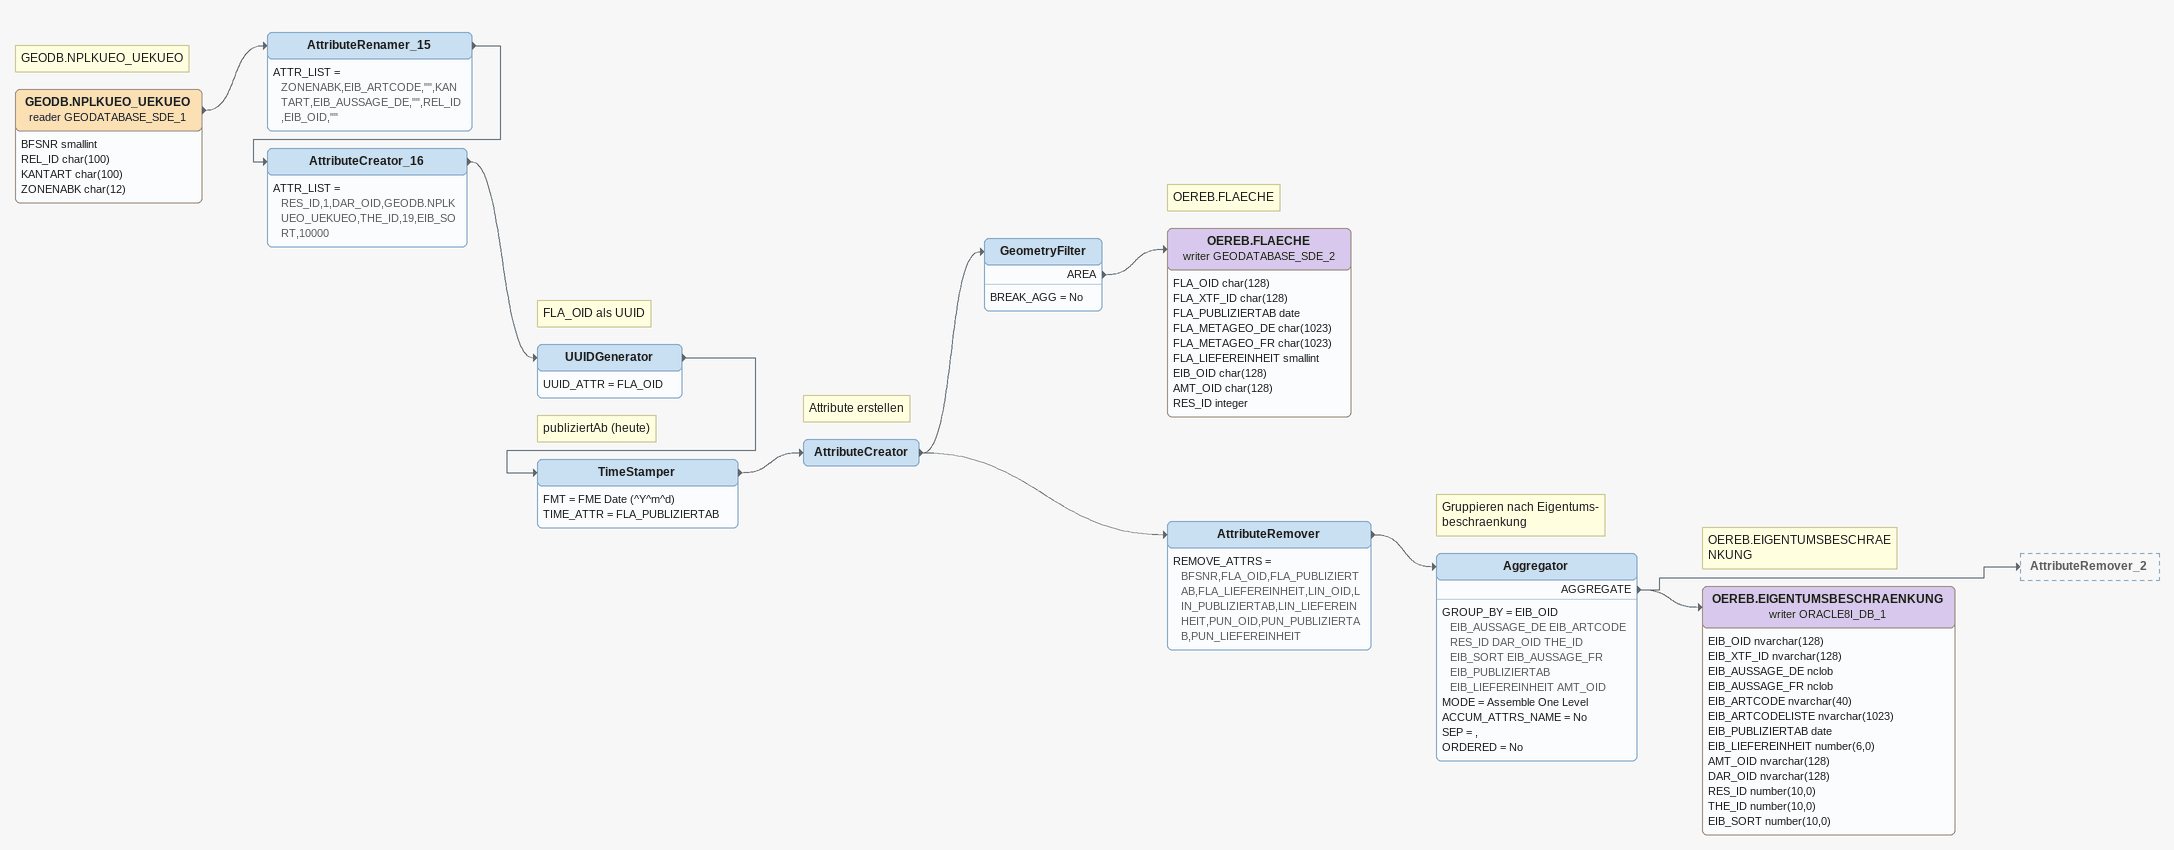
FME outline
Note: GEODB.NPLKUEO_UEKUEO
GEODB.NPLKUEO_UEKUEO (reader GEODATABASE_SDE_1)
    attributes: BFSNR smallint, REL_ID char(100), KANTART char(100), ZONENABK char(12)
    -> AttributeRenamer_15
AttributeRenamer_15
    ATTR_LIST = ZONENABK,EIB_ARTCODE,"",KANTART,EIB_AUSSAGE_DE,"",REL_ID,EIB_OID,""
    -> AttributeCreator_16
AttributeCreator_16
    ATTR_LIST = RES_ID,1,DAR_OID,GEODB.NPLKUEO_UEKUEO,THE_ID,19,EIB_SORT,10000
    -> UUIDGenerator
Note: FLA_OID als UUID
UUIDGenerator
    UUID_ATTR = FLA_OID
    -> TimeStamper
Note: publiziertAb (heute)
TimeStamper
    FMT = FME Date (^Y^m^d)
    TIME_ATTR = FLA_PUBLIZIERTAB
    -> AttributeCreator
Note: Attribute erstellen
AttributeCreator
    -> AttributeRemover
    -> GeometryFilter
GeometryFilter
    BREAK_AGG = No
    AREA -> OEREB.FLAECHE (writer GEODATABASE_SDE_2)
Note: OEREB.FLAECHE
OEREB.FLAECHE (writer GEODATABASE_SDE_2)
    attributes: FLA_OID char(128), FLA_XTF_ID char(128), FLA_PUBLIZIERTAB date, FLA_METAGEO_DE char(1023), FLA_METAGEO_FR char(1023), FLA_LIEFEREINHEIT smallint, EIB_OID char(128), AMT_OID char(128), RES_ID integer
AttributeRemover
    REMOVE_ATTRS = BFSNR,FLA_OID,FLA_PUBLIZIERTAB,FLA_LIEFEREINHEIT,LIN_OID,LIN_PUBLIZIERTAB,LIN_LIEFEREINHEIT,PUN_OID,PUN_PUBLIZIERTAB,PUN_LIEFEREINHEIT
    -> Aggregator
Note: Gruppieren nach Eigentums- / beschraenkung
Aggregator
    GROUP_BY = EIB_OID EIB_AUSSAGE_DE EIB_ARTCODE RES_ID DAR_OID THE_ID EIB_SORT EIB_AUSSAGE_FR EIB_PUBLIZIERTAB EIB_LIEFEREINHEIT AMT_OID
    MODE = Assemble One Level
    ACCUM_ATTRS_NAME = No
    SEP = ,
    ORDERED = No
    AGGREGATE -> OEREB.EIGENTUMSBESCHRAENKUNG (writer ORACLE8I_DB_1)
    AGGREGATE -> AttributeRemover_2
Note: OEREB.EIGENTUMSBESCHRAENKUNG
OEREB.EIGENTUMSBESCHRAENKUNG (writer ORACLE8I_DB_1)
    attributes: EIB_OID nvarchar(128), EIB_XTF_ID nvarchar(128), EIB_AUSSAGE_DE nclob, EIB_AUSSAGE_FR nclob, EIB_ARTCODE nvarchar(40), EIB_ARTCODELISTE nvarchar(1023), EIB_PUBLIZIERTAB date, EIB_LIEFEREINHEIT number(6,0), AMT_OID nvarchar(128), DAR_OID nvarchar(128), RES_ID number(10,0), THE_ID number(10,0), EIB_SORT number(10,0)
